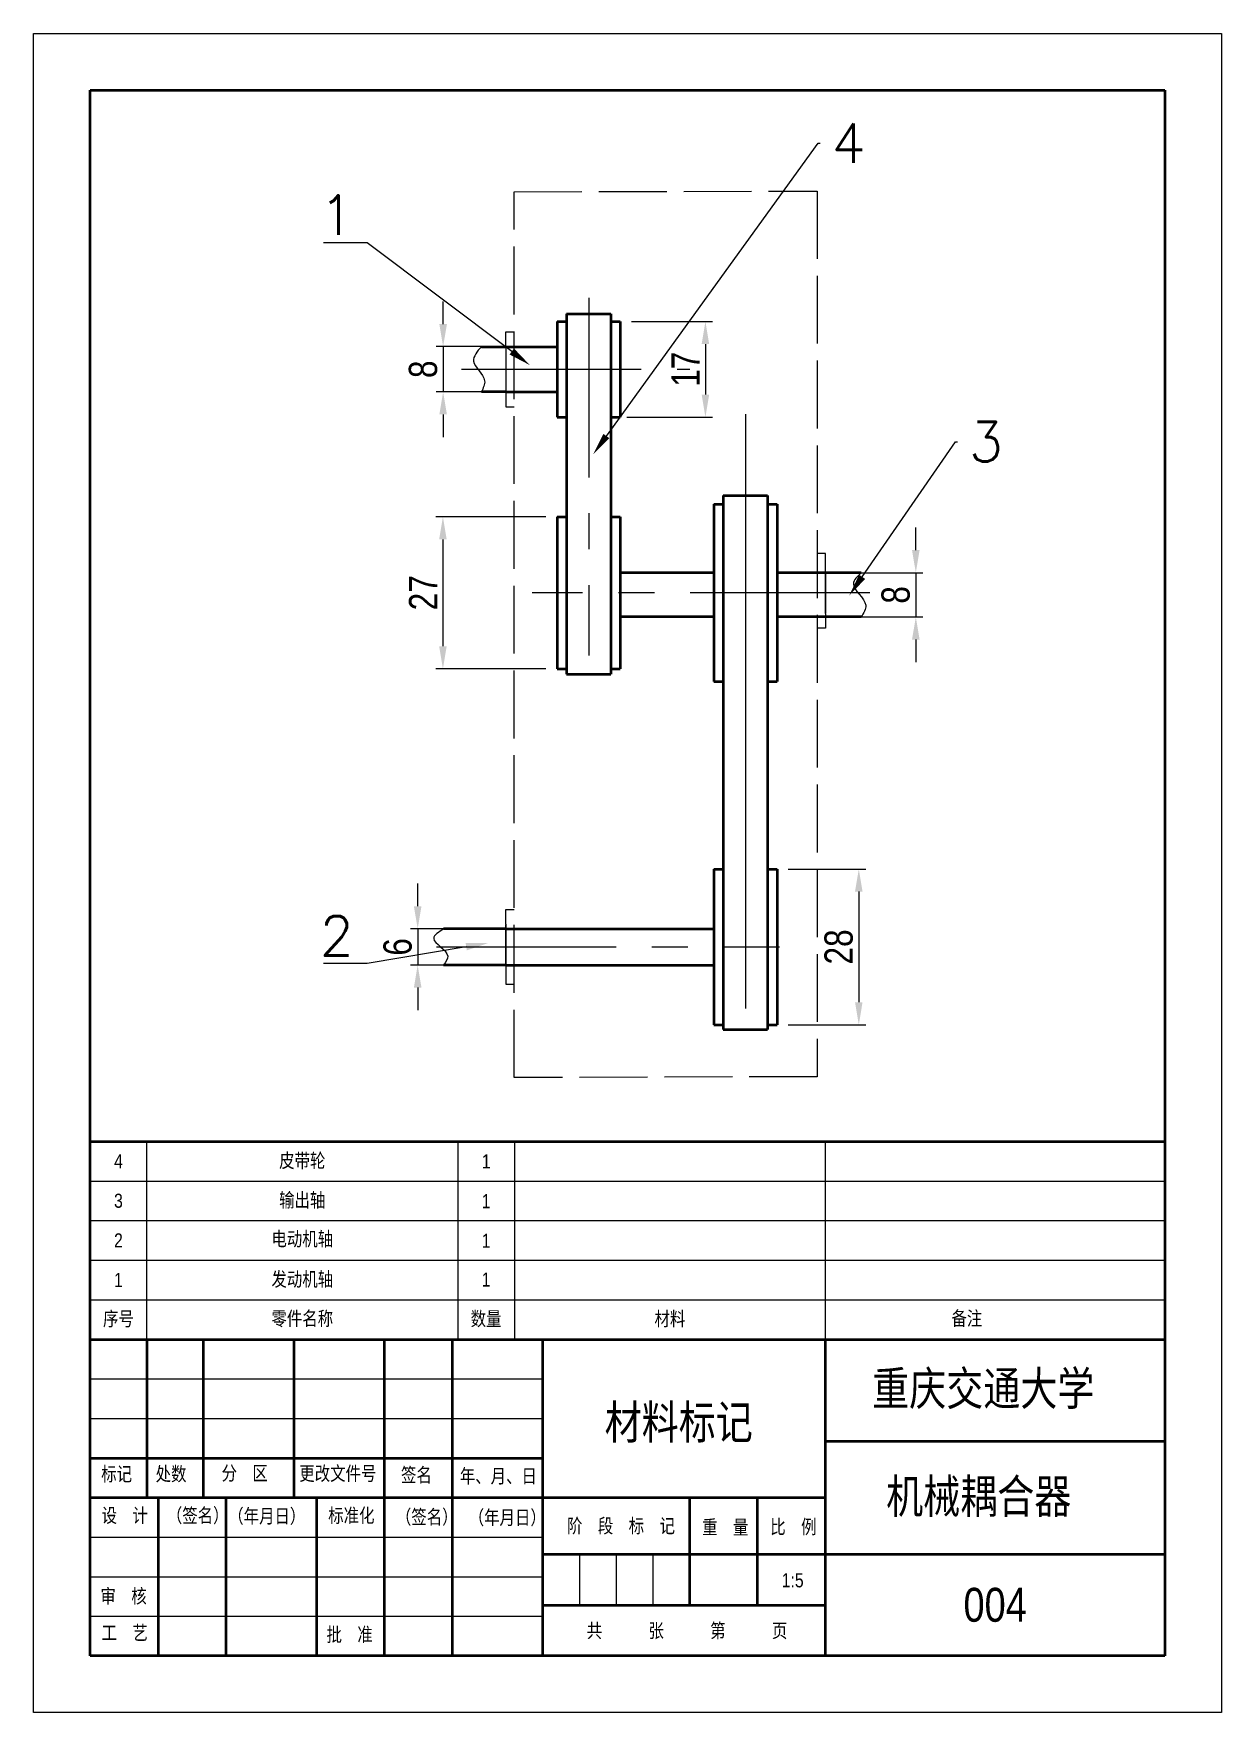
# Model space of a CAD drawing. Header units: millimetres. Extents: x 2722 to 2932, y 2487 to 2784.
import ezdxf
from ezdxf import colors
from ezdxf.entities.mleader import LeaderData, LeaderLine
from ezdxf.math import Vec2, Vec3

# ---------------------------------------------------------------- set-up
doc = ezdxf.new("R2010")
doc.units = ezdxf.units.MM
doc.linetypes.add('ACAD_ISO02W100', pattern=[15, 12, -3])
doc.linetypes.add('CENTER', pattern=[50.8, 31.75, -6.35, 6.35, -6.35])
for name, color, linetype, lineweight in [('中心线层', 1, 'CENTER', 25), ('剖面线层', 2, 'Continuous', 25), ('总内框线', 7, 'Continuous', 50), ('标注层', 3, 'Continuous', 25), ('粗实线层', 250, 'Continuous', 50), ('虚线层', 4, 'ACAD_ISO02W100', 25)]:
    doc.layers.add(name, color=color, linetype=linetype, lineweight=lineweight)
doc.styles.get("Standard").update_dxf_attribs({"font": 'txt', "bigfont": 'gbcbig.shx'})
doc.styles.add('陈杰（2）', font='Arial.ttf', dxfattribs={"width": 0.8})
doc.dimstyles.new('ISO-25', dxfattribs={"dimtxt": 2.5, "dimasz": 2.5, "dimexe": 1.25, "dimexo": 0.625, "dimtad": 1, "dimtxsty": 'Standard', "dimcen": 2.5, "dimadec": 0, "dimazin": 0, "dimtfac": 1, "dimtmove": 0, "dimatfit": 3, "dimfxl": 1, "dimarcsym": 0})

# ---------------------------------------------------------------- blocks, each defined once
blk = doc.blocks.new('*D8')
at = {"layer": 'Defpoints', "color": 0, "transparency": 16777216}
for p in [(2809.57, 2728.69), (2793.95, 2720.69), (2809.57, 2720.69)]:
    blk.add_point(p, dxfattribs=at)
at = {"layer": '标注层', "color": 0, "lineweight": -2, "transparency": 16777216}
for p, q in [((2793.95, 2732.69), (2793.95, 2736.69)), ((2807.57, 2728.69), (2792.7, 2728.69)), ((2793.95, 2728.69), (2793.95, 2720.69)), ((2807.57, 2720.69), (2792.7, 2720.69)), ((2793.95, 2716.69), (2793.95, 2712.69))]:
    blk.add_line(p, q, dxfattribs=at)
at = {"layer": '标注层', "color": 0, "transparency": 16777216}
for points in [[(2793.28, 2732.69), (2794.62, 2732.69), (2793.95, 2728.69)], [(2793.28, 2716.69), (2794.62, 2716.69), (2793.95, 2720.69)]]:
    blk.add_solid(points, dxfattribs=at)
at = {"layer": '标注层', "color": 0, "transparency": 16777216, "insert": (2790.42, 2724.69), "char_height": 5, "attachment_point": 5, "rotation": 90, "style": '陈杰（2）'}
blk.add_mtext('8', dxfattribs=at)
blk = doc.blocks.new('*D9')
at = {"layer": 'Defpoints', "color": 0, "transparency": 16777216}
for p in [(2825.26, 2733.15), (2824.44, 2716.22), (2840.32, 2716.22)]:
    blk.add_point(p, dxfattribs=at)
at = {"layer": '标注层', "color": 0, "lineweight": -2, "transparency": 16777216}
for p, q in [((2827.26, 2733.15), (2841.57, 2733.15)), ((2840.32, 2729.15), (2840.32, 2720.22)), ((2826.44, 2716.22), (2841.57, 2716.22))]:
    blk.add_line(p, q, dxfattribs=at)
at = {"layer": '标注层', "color": 0, "transparency": 16777216}
for points in [[(2839.66, 2729.15), (2840.99, 2729.15), (2840.32, 2733.15)], [(2839.66, 2720.22), (2840.99, 2720.22), (2840.32, 2716.22)]]:
    blk.add_solid(points, dxfattribs=at)
at = {"layer": '标注层', "color": 0, "transparency": 16777216, "insert": (2836.82, 2724.69), "char_height": 5, "attachment_point": 5, "rotation": 90, "style": '陈杰（2）'}
blk.add_mtext('17', dxfattribs=at)
blk = doc.blocks.new('*D10')
at = {"layer": 'Defpoints', "color": 0, "transparency": 16777216}
for p in [(2814.11, 2698.6), (2793.91, 2671.7), (2814.11, 2671.7)]:
    blk.add_point(p, dxfattribs=at)
at = {"layer": '标注层', "color": 0, "lineweight": -2, "transparency": 16777216}
for p, q in [((2812.11, 2698.6), (2792.66, 2698.6)), ((2793.91, 2694.6), (2793.91, 2675.7)), ((2812.11, 2671.7), (2792.66, 2671.7))]:
    blk.add_line(p, q, dxfattribs=at)
at = {"layer": '标注层', "color": 0, "transparency": 16777216}
for points in [[(2793.25, 2694.6), (2794.58, 2694.6), (2793.91, 2698.6)], [(2793.25, 2675.7), (2794.58, 2675.7), (2793.91, 2671.7)]]:
    blk.add_solid(points, dxfattribs=at)
at = {"layer": '标注层', "color": 0, "transparency": 16777216, "insert": (2790.41, 2685.15), "char_height": 5, "attachment_point": 5, "rotation": 90, "style": '陈杰（2）'}
blk.add_mtext('27', dxfattribs=at)
blk = doc.blocks.new('*D11')
at = {"layer": 'Defpoints', "color": 0, "transparency": 16777216}
for p in [(2861.53, 2688.7), (2861.53, 2680.87), (2877.52, 2680.87)]:
    blk.add_point(p, dxfattribs=at)
at = {"layer": '标注层', "color": 0, "lineweight": -2, "transparency": 16777216}
for p, q in [((2877.52, 2692.7), (2877.52, 2696.7)), ((2863.53, 2688.7), (2878.77, 2688.7)), ((2877.52, 2688.7), (2877.52, 2680.87)), ((2863.53, 2680.87), (2878.77, 2680.87)), ((2877.52, 2676.87), (2877.52, 2672.87))]:
    blk.add_line(p, q, dxfattribs=at)
at = {"layer": '标注层', "color": 0, "transparency": 16777216}
for points in [[(2876.85, 2692.7), (2878.19, 2692.7), (2877.52, 2688.7)], [(2876.85, 2676.87), (2878.19, 2676.87), (2877.52, 2680.87)]]:
    blk.add_solid(points, dxfattribs=at)
at = {"layer": '标注层', "color": 0, "transparency": 16777216, "insert": (2873.98, 2684.78), "char_height": 5, "attachment_point": 5, "rotation": 90, "style": '陈杰（2）'}
blk.add_mtext('8', dxfattribs=at)
blk = doc.blocks.new('*D12')
at = {"layer": 'Defpoints', "color": 0, "transparency": 16777216}
for p in [(2799.54, 2625.7), (2789.45, 2619.3), (2799.54, 2619.3)]:
    blk.add_point(p, dxfattribs=at)
at = {"layer": '标注层', "color": 0, "lineweight": -2, "transparency": 16777216}
for p, q in [((2789.45, 2629.7), (2789.45, 2633.7)), ((2797.54, 2625.7), (2788.2, 2625.7)), ((2789.45, 2625.7), (2789.45, 2619.3)), ((2797.54, 2619.3), (2788.2, 2619.3)), ((2789.45, 2615.3), (2789.45, 2611.3))]:
    blk.add_line(p, q, dxfattribs=at)
at = {"layer": '标注层', "color": 0, "transparency": 16777216}
for points in [[(2788.78, 2629.7), (2790.12, 2629.7), (2789.45, 2625.7)], [(2788.78, 2615.3), (2790.12, 2615.3), (2789.45, 2619.3)]]:
    blk.add_solid(points, dxfattribs=at)
at = {"layer": '标注层', "color": 0, "transparency": 16777216, "insert": (2785.92, 2622.5), "char_height": 5, "attachment_point": 5, "rotation": 90, "style": '陈杰（2）'}
blk.add_mtext('6', dxfattribs=at)
blk = doc.blocks.new('*D13')
at = {"layer": 'Defpoints', "color": 0, "transparency": 16777216}
for p in [(2852.98, 2636.28), (2852.98, 2608.72), (2867.44, 2608.72)]:
    blk.add_point(p, dxfattribs=at)
at = {"layer": '标注层', "color": 0, "lineweight": -2, "transparency": 16777216}
for p, q in [((2854.98, 2636.28), (2868.69, 2636.28)), ((2867.44, 2632.28), (2867.44, 2612.72)), ((2854.98, 2608.72), (2868.69, 2608.72))]:
    blk.add_line(p, q, dxfattribs=at)
at = {"layer": '标注层', "color": 0, "transparency": 16777216}
for points in [[(2866.77, 2632.28), (2868.1, 2632.28), (2867.44, 2636.28)], [(2866.77, 2612.72), (2868.1, 2612.72), (2867.44, 2608.72)]]:
    blk.add_solid(points, dxfattribs=at)
at = {"layer": '标注层', "color": 0, "transparency": 16777216, "insert": (2863.9, 2622.5), "char_height": 5, "attachment_point": 5, "rotation": 90, "style": '陈杰（2）'}
blk.add_mtext('28', dxfattribs=at)

msp = doc.modelspace()

# ---------------------------------------------------------------- linework, layer by layer
for p, q in [((2721.546, 2487.078), (2721.546, 2784.078)), ((2721.546, 2784.078), (2931.546, 2784.078)), ((2931.546, 2784.078), (2931.546, 2487.078)), ((2731.546, 2588.078), (2911.546, 2588.078)), ((2741.546, 2553.078), (2741.546, 2588.078)), ((2796.546, 2588.078), (2796.546, 2553.078)), ((2806.546, 2588.078), (2806.546, 2553.078)), ((2861.546, 2553.078), (2861.546, 2588.078)), ((2731.546, 2581.078), (2921.546, 2581.078)), ((2731.546, 2574.078), (2921.546, 2574.078)), ((2731.546, 2567.078), (2921.546, 2567.078)), ((2731.546, 2560.078), (2921.546, 2560.078)), ((2731.546, 2497.078), (2731.546, 2553.078)), ((2731.546, 2546.078), (2811.546, 2546.078)), ((2731.546, 2539.078), (2811.546, 2539.078)), ((2731.546, 2518.078), (2811.546, 2518.078)), ((2818.046, 2515.078), (2818.046, 2506.078)), ((2824.546, 2515.078), (2824.546, 2506.078)), ((2831.046, 2515.078), (2831.046, 2506.078)), ((2731.546, 2511.078), (2811.546, 2511.078)), ((2731.546, 2504.078), (2811.546, 2504.078)), ((2931.546, 2487.078), (2721.546, 2487.078))]:
    msp.add_line(p, q)
at = {"layer": '中心线层'}
for p, q in [((2819.687, 2737.313), (2819.687, 2674.063)), ((2797.2, 2724.687), (2837.586, 2724.687)), ((2847.403, 2716.747), (2847.403, 2629.568)), ((2847.403, 2692.818), (2847.403, 2611.618)), ((2869.401, 2685.149), (2809.663, 2685.149)), ((2792.772, 2622.5), (2853.414, 2622.5))]:
    msp.add_line(p, q, dxfattribs=at)
at = {"layer": '剖面线层'}
for points in [[(2800.712, 2728.687), (2799.332, 2726.13), (2801.282, 2722.674), (2800.712, 2720.687)], [(2867.854, 2688.699), (2866.478, 2686.752), (2868.661, 2682.931), (2867.851, 2680.867)], [(2794.038, 2625.7), (2792.292, 2624.018), (2794.755, 2620.869), (2794.038, 2619.3)]]:
    msp.add_spline(points, degree=3, dxfattribs=at)
at = {"layer": '总内框线'}
for p, q in [((2731.546, 2497.078), (2731.546, 2774.078)), ((2731.546, 2774.078), (2921.546, 2774.078)), ((2921.546, 2774.078), (2921.546, 2497.078)), ((2731.546, 2553.078), (2731.546, 2637.078)), ((2731.546, 2553.078), (2921.546, 2553.078)), ((2731.546, 2553.078), (2911.546, 2553.078)), ((2741.546, 2553.078), (2741.546, 2525.078)), ((2751.546, 2553.078), (2751.546, 2525.078)), ((2767.546, 2553.078), (2767.546, 2525.078)), ((2783.546, 2553.078), (2783.546, 2525.078)), ((2795.546, 2553.078), (2795.546, 2497.078)), ((2811.546, 2553.078), (2811.546, 2497.078)), ((2861.546, 2497.078), (2861.546, 2553.078)), ((2861.546, 2535.078), (2921.546, 2535.078)), ((2731.546, 2532.078), (2811.546, 2532.078)), ((2731.546, 2525.078), (2861.546, 2525.078)), ((2743.546, 2525.078), (2743.546, 2497.078)), ((2755.546, 2525.078), (2755.546, 2497.078)), ((2771.546, 2525.078), (2771.546, 2497.078)), ((2783.546, 2525.078), (2783.546, 2497.078)), ((2837.546, 2506.078), (2837.546, 2525.078)), ((2849.546, 2506.078), (2849.546, 2525.078)), ((2811.546, 2515.078), (2861.546, 2515.078)), ((2861.546, 2515.078), (2921.546, 2515.078)), ((2811.546, 2506.078), (2861.546, 2506.078)), ((2921.546, 2497.078), (2731.546, 2497.078))]:
    msp.add_line(p, q, dxfattribs=at)
at = {"layer": '粗实线层'}
for p, q in [((2814.112, 2733.15), (2815.765, 2733.15)), ((2814.112, 2733.15), (2814.112, 2716.224)), ((2815.765, 2734.504), (2815.765, 2670.77)), ((2815.765, 2734.504), (2823.61, 2734.504)), ((2823.61, 2734.504), (2823.61, 2670.77)), ((2823.61, 2733.15), (2825.263, 2733.15)), ((2825.263, 2733.15), (2825.263, 2716.224)), ((2800.712, 2728.687), (2805.038, 2728.687)), ((2805.038, 2728.687), (2814.112, 2728.687)), ((2805.038, 2720.687), (2800.712, 2720.687)), ((2805.038, 2720.687), (2814.112, 2720.687)), ((2814.112, 2716.224), (2815.765, 2716.224)), ((2823.61, 2716.224), (2825.263, 2716.224)), ((2841.828, 2700.831), (2841.828, 2669.467)), ((2841.828, 2700.831), (2843.481, 2700.831)), ((2843.481, 2702.377), (2843.481, 2607.884)), ((2843.481, 2702.377), (2851.326, 2702.377)), ((2851.326, 2702.377), (2851.326, 2607.884)), ((2851.326, 2700.831), (2852.979, 2700.831)), ((2852.979, 2700.831), (2852.979, 2669.467)), ((2814.112, 2698.596), (2814.112, 2671.702)), ((2814.112, 2698.596), (2815.765, 2698.596)), ((2823.61, 2698.596), (2825.263, 2698.596)), ((2825.263, 2698.596), (2825.263, 2671.702)), ((2841.828, 2688.699), (2825.263, 2688.699)), ((2867.854, 2688.699), (2852.979, 2688.699)), ((2841.828, 2680.874), (2825.263, 2680.879)), ((2861.535, 2680.869), (2852.979, 2680.871)), ((2867.851, 2680.867), (2861.535, 2680.869)), ((2814.112, 2671.702), (2815.765, 2671.702)), ((2815.765, 2670.77), (2823.61, 2670.77)), ((2823.61, 2671.702), (2825.263, 2671.702)), ((2841.828, 2669.467), (2843.481, 2669.467)), ((2851.326, 2669.467), (2852.979, 2669.467)), ((2841.828, 2636.28), (2841.828, 2608.719)), ((2841.828, 2636.28), (2843.481, 2636.28)), ((2851.326, 2636.28), (2852.979, 2636.28)), ((2852.979, 2636.28), (2852.979, 2608.719)), ((2805.038, 2625.7), (2794.038, 2625.7)), ((2805.038, 2625.7), (2841.828, 2625.7)), ((2805.038, 2619.3), (2794.038, 2619.3)), ((2805.038, 2619.3), (2841.828, 2619.3)), ((2841.828, 2608.719), (2843.481, 2608.719)), ((2843.481, 2607.884), (2851.326, 2607.884)), ((2851.326, 2608.719), (2852.979, 2608.719)), ((2731.546, 2588.078), (2921.546, 2588.078))]:
    msp.add_line(p, q, dxfattribs=at)
at = {"layer": '虚线层'}
for p, q in [((2805.038, 2728.687), (2805.038, 2731.302)), ((2805.038, 2731.302), (2806.493, 2731.302)), ((2805.038, 2728.687), (2805.038, 2720.687)), ((2805.038, 2720.687), (2805.038, 2718.071)), ((2805.038, 2718.071), (2806.493, 2718.071)), ((2861.535, 2692.114), (2860.08, 2692.114)), ((2861.535, 2689.499), (2861.535, 2692.114)), ((2861.535, 2681.499), (2861.535, 2689.499)), ((2861.535, 2688.699), (2861.535, 2681.599)), ((2861.535, 2681.499), (2861.535, 2678.883)), ((2861.535, 2678.883), (2860.08, 2678.883)), ((2805.038, 2626.5), (2805.038, 2629.115)), ((2805.038, 2629.115), (2806.493, 2629.115)), ((2805.038, 2626.5), (2805.038, 2618.5)), ((2805.038, 2619.3), (2805.038, 2626.4)), ((2805.038, 2618.5), (2805.038, 2615.884)), ((2805.038, 2615.884), (2806.493, 2615.884))]:
    msp.add_line(p, q, dxfattribs=at)
msp.add_lwpolyline([(2806.493, 2756.09), (2860.08, 2756.224), (2860.08, 2599.533), (2806.493, 2599.399)], close=True, dxfattribs=at)

# ---------------------------------------------------------------- texts
at = {"style": '陈杰（2）'}
for s, insert, char_height, width, attachment_point in [('{\\fArial Unicode MS|b0|i0|c0|p0;4}', (2736.546, 2584.578), 2.5, 10, 5), ('{\\fArial Unicode MS|b0|i0|c134|p0;皮带轮}', (2769.052, 2584.563), 2.5, 54.92928, 5), ('{\\fArial Unicode MS|b0|i0|c0|p0;1}', (2801.569, 2584.573), 2.5, 10.0643, 5), ('{\\fArial Unicode MS|b0|i0|c0|p0;3}', (2736.546, 2577.578), 2.5, 10, 5), ('{\\fArial Unicode MS|b0|i0|c134|p0;输出轴}', (2769.046, 2577.585), 2.5, 54.99996, 5), ('{\\fArial Unicode MS|b0|i0|c0|p0;1}', (2801.546, 2577.526), 2.5, 10, 5), ('{\\fArial Unicode MS|b0|i0|c134|p0;电动机轴}', (2769.046, 2570.712), 2.5, 54.99996, 5), ('{\\fArial Unicode MS|b0|i0|c0|p0;2}', (2736.545, 2570.578), 2.5, 9.99767, 5), ('{\\fArial Unicode MS|b0|i0|c0|p0;1}', (2801.546, 2570.519), 2.5, 10, 5), ('{\\fArial Unicode MS|b0|i0|c0|p0;1}', (2736.546, 2563.578), 2.5, 10.00008, 5), ('{\\fArial Unicode MS|b0|i0|c134|p0;发动机轴}', (2769.046, 2563.578), 2.5, 54.99996, 5), ('{\\fArial Unicode MS|b0|i0|c0|p0;1}', (2801.546, 2563.65), 2.5, 10, 5), ('{\\fArial Unicode MS|b0|i0|c134|p0;序号}', (2736.546, 2556.578), 2.5, 10, 5), ('{\\fArial Unicode MS|b0|i0|c134|p0;零件名称}', (2769.046, 2556.611), 2.5, 54.99996, 5), ('{\\fArial Unicode MS|b0|i0|c134|p0;数量}', (2801.546, 2556.587), 2.5, 10, 5), ('{\\fArial Unicode MS|b0|i0|c134|p0;材料}', (2834.046, 2556.587), 2.5, 55.00004, 5), ('{\\fArial Unicode MS|b0|i0|c134|p0;备注}', (2886.546, 2556.664), 2.5, 50, 5), ('{\\fFangSong|b0|i0|c134|p49;重庆交通大学}', (2869.808, 2547.396), 6, 93.01929, 1), ('{\\fFangSong|b0|i0|c134|p49;材料标记}', (2822.513, 2541.44), 6, 93.01929, 1), ('{\\fSimSun|b0|i0|c134|p2;标记}', (2733.501, 2530.518), 2.5, 93.01929, 1), ('{\\fSimSun|b0|i0|c134|p2;处数}', (2743.122, 2530.533), 2.5, 93.01929, 1), ('{\\fSimSun|b0|i0|c134|p2;分\u3000区}', (2754.783, 2530.657), 2.5, 93.01929, 1), ('{\\fSimSun|b0|i0|c134|p2;更改文件号}', (2768.518, 2530.603), 2.5, 93.01929, 1), ('{\\fSimSun|b0|i0|c134|p2;签名}', (2786.502, 2530.344), 2.5, 93.01929, 1), ('{\\fSimSun|b0|i0|c134|p2;年、月、日}', (2796.896, 2530.151), 2.5, 93.01929, 1), ('{\\fArial Unicode MS|b0|i0|c134|p0;机械耦合器}', (2872.276, 2528.313), 6, 93.01929, 1), ('{\\fSimSun|b0|i0|c134|p2;设\u3000计}', (2733.56, 2523.178), 2.5, 93.01929, 1), ('{\\fSimSun|b0|i0|c134|p2;（签名）}', (2745.102, 2523.178), 2.5, 93.01929, 1), ('{\\fSimSun|b0|i0|c134|p2;\u3000（年月日）}', (2753.227, 2523.064), 2.5, 93.01929, 1), ('{\\fSimSun|b0|i0|c134|p2;标准化}', (2773.634, 2523.163), 2.5, 93.01929, 1), ('{\\fSimSun|b0|i0|c134|p2;（签名）}', (2785.601, 2522.915), 2.5, 93.01929, 1), ('{\\fSimSun|b0|i0|c134|p2;（年月日）}', (2798.469, 2522.815), 2.5, 93.01929, 1), ('{\\fSimSun|b0|i0|c134|p2;阶\u3000段\u3000标\u3000记}', (2815.85, 2521.33), 2.5, 93.01929, 1), ('{\\fSimSun|b0|i0|c134|p2;比\u3000例}', (2851.785, 2521.171), 2.5, 93.01929, 1), ('{\\fSimSun|b0|i0|c134|p2;重\u3000量}', (2839.733, 2521.102), 2.5, 93.01929, 1), ('{\\fSimSun|b0|i0|c134|p2;审\u3000核}', (2733.356, 2508.909), 2.5, 93.01929, 1), ('{\\fArial Unicode MS|b0|i0|c0|p0;004}', (2891.546, 2506.078), 6, 60, 5), ('{\\fSimSun|b0|i0|c134|p2;工\u3000艺}', (2733.56, 2502.423), 2.5, 93.01929, 1), ('{\\fSimSun|b0|i0|c134|p2;批\u3000准}', (2773.328, 2502.105), 2.5, 93.01929, 1), ('{\\fSimSun|b0|i0|c134|p2;共\u3000\u3000\u3000张\u3000\u3000\u3000第\u3000\u3000\u3000页}', (2819.343, 2502.805), 2.5, 93.01929, 1)]:
    msp.add_mtext(s, dxfattribs=dict(at, insert=insert, char_height=char_height, width=width, attachment_point=attachment_point))
at = {"insert": (2855.748, 2510.438), "char_height": 2.5, "attachment_point": 5, "style": '陈杰（2）'}
msp.add_mtext_dynamic_manual_height_columns('1:5', width=12, gutter_width=35, heights=[0], dxfattribs=at)

# ---------------------------------------------------------------- dimensions: what is measured, and where the dimension line sits
at = {"layer": '标注层'}
for base, p1, p2, override, picture, middle in [((2793.95, 2720.687), (2809.575, 2728.687), (2809.575, 2720.687), {"dimtxt": 5, "dimasz": 4, "dimexo": 2, "dimgap": 1, "dimdsep": 46, "dimtxsty": '陈杰（2）'}, '*D8', (2790.416, 2724.687)), ((2840.323, 2716.224), (2825.263, 2733.15), (2824.436, 2716.224), {"dimtxt": 5, "dimasz": 4, "dimexo": 2, "dimgap": 1, "dimdec": 0, "dimdsep": 46, "dimtxsty": '陈杰（2）', "dimtdec": 0}, '*D9', (2836.823, 2724.687)), ((2793.913, 2671.702), (2814.112, 2698.596), (2814.112, 2671.702), {"dimtxt": 5, "dimasz": 4, "dimexo": 2, "dimgap": 1, "dimdec": 0, "dimdsep": 46, "dimtxsty": '陈杰（2）', "dimtdec": 0}, '*D10', (2790.413, 2685.149)), ((2877.519, 2680.869), (2861.535, 2688.699), (2861.532, 2680.869), {"dimtxt": 5, "dimasz": 4, "dimexo": 2, "dimgap": 1, "dimdec": 0, "dimdsep": 46, "dimtxsty": '陈杰（2）', "dimtdec": 0}, '*D11', (2873.985, 2684.784)), ((2867.437, 2608.719), (2852.979, 2636.28), (2852.979, 2608.719), {"dimtxt": 5, "dimasz": 4, "dimexo": 2, "dimgap": 1, "dimdec": 0, "dimdsep": 46, "dimtxsty": '陈杰（2）', "dimtdec": 0}, '*D13', (2863.903, 2622.5)), ((2789.451, 2619.3), (2799.538, 2625.7), (2799.538, 2619.3), {"dimtxt": 5, "dimasz": 4, "dimexo": 2, "dimgap": 1, "dimdec": 0, "dimdsep": 46, "dimtxsty": '陈杰（2）', "dimtdec": 0}, '*D12', (2785.916, 2622.5))]:
    dim = msp.add_linear_dim(base=base, p1=p1, p2=p2, angle=90, dimstyle='ISO-25', override=override, dxfattribs=at)
    dim.commit()
    dim.dimension.update_dxf_attribs({"geometry": picture, "text_midpoint": middle})

# ---------------------------------------------------------------- leaders
ml = msp.add_multileader_mtext('Standard', dxfattribs=at)
ml.set_content('4', color=256)
ml.set_leader_properties()
ml.build(insert=Vec2(0, 0))
ml.multileader.update_dxf_attribs({"text_right_attachment_type": 6, "dogleg_length": 0.36})
ctx = ml.context
ctx.base_point, ctx.char_height, ctx.plane_origin = Vec3(2860.611, 2764.699), 7, Vec3(2820.463, 2709.639)
ctx.right_attachment = 6
notes = []
notes.append((ctx, [(0, (1, 1, 0), (2860.251, 2764.699), (1, 0), 0.36, [(0, [(2820.463, 2709.639)], 0, [])])]))
ctx.mtext.insert, ctx.mtext.flow_direction = Vec3(2862.611, 2768.199), 5
ml = msp.add_multileader_mtext('Standard', dxfattribs=at)
ml.set_content('1', color=256)
ml.set_leader_properties()
ml.build(insert=Vec2(0, 0))
ml.multileader.update_dxf_attribs({"text_right_attachment_type": 6, "dogleg_length": 0.36})
ctx = ml.context
ctx.base_point, ctx.char_height, ctx.plane_origin = Vec3(2773.81, 2751.977), 7, Vec3(2809.285, 2725.428)
ctx.right_attachment, ctx.text_align_type = 6, 2
notes.append((ctx, [(0, (1, 1, 0), (2780.504, 2747.077), (-1, 0), 0.36, [(0, [(2809.285, 2725.428)], 0, [])])]))
ctx.mtext.insert, ctx.mtext.alignment, ctx.mtext.flow_direction = Vec3(2778.144, 2755.477), 3, 5
ml = msp.add_multileader_mtext('Standard', dxfattribs=at)
ml.set_content('3', color=256)
ml.set_leader_properties()
ml.build(insert=Vec2(0, 0))
ml.multileader.update_dxf_attribs({"text_right_attachment_type": 6, "dogleg_length": 0.36})
ctx = ml.context
ctx.base_point, ctx.char_height, ctx.plane_origin = Vec3(2884.906, 2711.871), 7, Vec3(2865.754, 2684.68)
ctx.right_attachment = 6
notes.append((ctx, [(0, (1, 1, 0), (2884.546, 2711.871), (1, 0), 0.36, [(0, [(2865.754, 2684.68)], 0, [])])]))
ctx.mtext.insert, ctx.mtext.flow_direction = Vec3(2886.906, 2715.371), 5
ml = msp.add_multileader_mtext('Standard', dxfattribs=at)
ml.set_content('2', color=256)
ml.set_leader_properties()
ml.build(insert=Vec2(0, 0))
ml.multileader.update_dxf_attribs({"text_right_attachment_type": 6, "dogleg_length": 0.36})
ctx = ml.context
ctx.base_point, ctx.char_height, ctx.plane_origin = Vec3(2771.477, 2624.469), 7, Vec3(2801.977, 2623.209)
ctx.right_attachment, ctx.text_align_type = 6, 2
notes.append((ctx, [(0, (1, 1, 0), (2780.504, 2619.569), (-1, 0), 0.36, [(0, [(2801.977, 2623.209)], 0, [])])]))
ctx.mtext.insert, ctx.mtext.alignment, ctx.mtext.flow_direction = Vec3(2778.144, 2627.969), 3, 5
for ctx, leaders in notes:
    for number, flags, end, landing, length, lines in leaders:
        leader = LeaderData()
        leader.index, (leader.has_last_leader_line, leader.has_dogleg_vector, leader.attachment_direction) = number, flags
        leader.last_leader_point, leader.dogleg_vector, leader.dogleg_length = Vec3(end), Vec3(landing), length
        for number, points, colour, breaks in lines:
            line = LeaderLine()
            line.index, line.vertices, line.color, line.breaks = number, Vec3.list(points), colors.encode_raw_color(colour), breaks
            leader.lines.append(line)
        ctx.leaders.append(leader)

doc.saveas('drawing.dxf')
